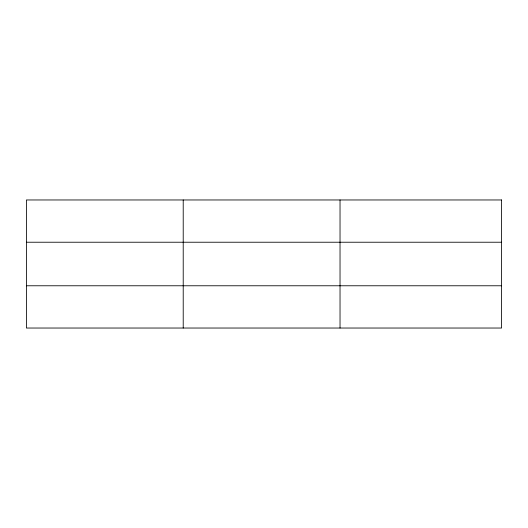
<?xml version="1.0" encoding="UTF-8"?>
<svg xmlns="http://www.w3.org/2000/svg" width="528" height="528" viewBox="0 0 528 528"><rect width="100%" height="100%" fill="white"/><g stroke="black" fill="none" stroke-linecap="round" stroke-linejoin="round"><path stroke-width="0.79" d="M183.216 328.033L183.216 199.967M340.032 328.033L340.032 199.967M26.4 242.227L501.6 242.227M26.4 285.773L501.6 285.773M501.6 199.967L501.6 328.033L26.4 328.033L26.4 199.967L501.6 199.967"/></g></svg>
